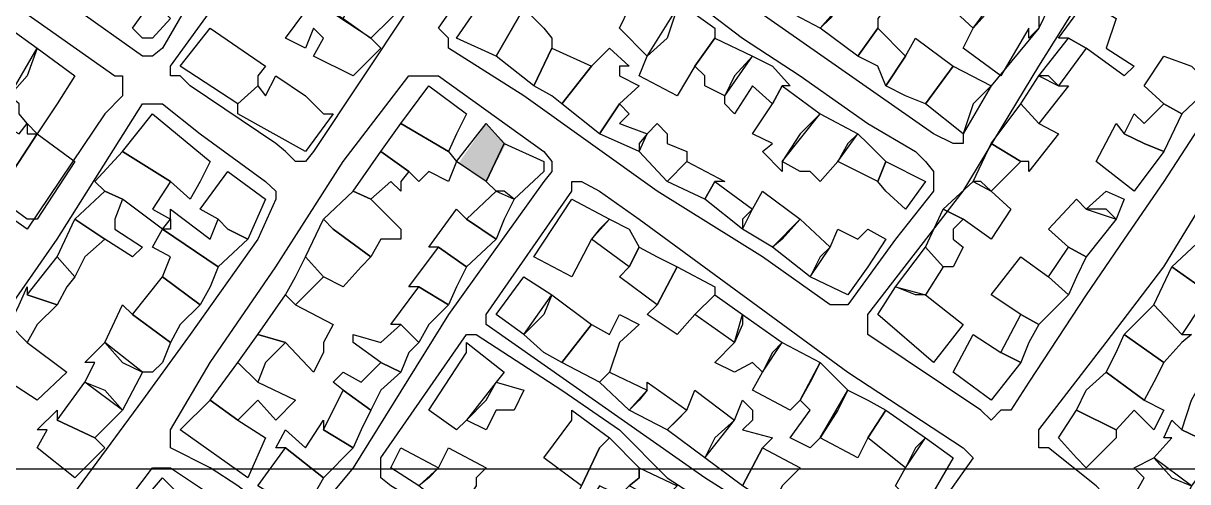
# Model space of a CAD drawing. Header units: millimetres. Extents: x -3588 to 75209, y -3737 to 38254.
# Drawn here: x 28092.2 to 28257.7, y 17961 to 18026.1 of the extents above; entities that cross this region are included whole.
import ezdxf

# ---------------------------------------------------------------- set-up
doc = ezdxf.new("R2010")
doc.units = ezdxf.units.MM
doc.layers.add('H', color=250, linetype='Continuous')
doc.layers.add('P', color=253, linetype='Continuous')

msp = doc.modelspace()

# ---------------------------------------------------------------- hatches: boundary and pattern name
at = {"layer": 'H', "linetype": 'Continuous'}
msp.add_hatch(color=256, dxfattribs=at).paths.add_polyline_path([(28154.048, 18006.212), (28158.001, 18011.861), (28160.834, 18009.028), (28158.001, 18003.667), (28154.048, 18006.212), (28154.048, 18006.212)])

# ---------------------------------------------------------------- linework, layer by layer
msp.add_lwpolyline([(27912.41, 18777.795), (29501.621, 18777.795), (29501.621, 17962.799), (27912.41, 17962.799)], close=True)
at = {"layer": 'P'}
for points in [[(28129.499, 18007.908), (28128.09, 18009.028), (28115.944, 18017.222), (28114.535, 18018.631), (28113.127, 18018.631), (28113.127, 18020.039), (28119.897, 18029.353), (28128.09, 18042.908), (28136.268, 18053.919), (28141.63, 18062.097), (28146.991, 18070.003), (28148.415, 18070.003), (28149.824, 18070.003), (28159.41, 18064.641), (28164.787, 18060.688), (28166.195, 18059.28), (28166.195, 18057.872), (28166.195, 18055.327), (28160.546, 18048.558), (28146.991, 18028.233), (28133.452, 18007.908), (28132.315, 18006.484), (28130.907, 18006.484), (28129.499, 18007.908)], [(28229.714, 17969.787), (28228.29, 17971.212), (28212.206, 17981.934), (28212.206, 17983.342), (28212.206, 17984.751), (28225.761, 18002.259), (28236.484, 18020.039), (28243.253, 18030.761), (28255.4, 18048.558), (28268.939, 18070.003)], [(28079.247, 18066.05), (28080.655, 18068.882), (28082.064, 18068.882), (28122.713, 18041.772), (28122.713, 18040.364), (28119.897, 18036.123), (28115.944, 18029.353), (28111.991, 18022.584), (28110.582, 18021.447), (28109.174, 18021.447), (28099.572, 18028.233), (28087.441, 18036.123), (28079.247, 18041.772), (28069.933, 18048.558), (28069.933, 18049.678), (28068.525, 18049.678), (28068.525, 18051.086), (28078.111, 18063.233), (28079.247, 18066.05)], [(28071.341, 18042.908), (28072.478, 18041.772), (28086.017, 18032.186), (28095.619, 18025.4), (28105.221, 18018.631), (28106.341, 18018.631), (28106.341, 18017.222), (28106.341, 18015.798), (28103.813, 18013.269), (28092.802, 17996.898), (28052.153, 18025.4), (28051.017, 18025.4), (28052.153, 18026.809), (28057.786, 18035.002), (28064.572, 18044.317), (28067.116, 18045.725), (28067.116, 18044.317), (28068.525, 18044.317), (28071.341, 18042.908)], [(28207.965, 17986.159), (28206.845, 17986.159), (28197.243, 17992.945), (28182.279, 18002.259), (28163.363, 18015.798), (28152.64, 18022.584), (28152.64, 18023.992), (28151.232, 18025.4), (28163.363, 18042.908), (28164.787, 18044.317), (28166.195, 18044.317), (28172.965, 18040.364), (28179.734, 18035.002), (28183.687, 18032.186), (28194.426, 18023.992), (28202.604, 18018.631), (28212.206, 18011.861), (28218.976, 18007.908), (28220.384, 18006.484), (28221.52, 18005.076), (28221.52, 18002.259), (28216.159, 17995.473), (28209.389, 17986.159), (28207.965, 17986.159)], [(28229.714, 18028.233), (28227.169, 18025.4), (28222.928, 18029.353), (28224.337, 18032.186), (28227.169, 18035.002), (28231.122, 18030.761), (28229.714, 18028.233)], [(28144.462, 18026.809), (28141.63, 18023.992), (28133.452, 18029.353), (28137.677, 18026.809), (28139.085, 18029.353), (28137.677, 18030.761), (28139.085, 18033.594), (28145.871, 18028.233), (28144.462, 18026.809)], [(28164.787, 18028.233), (28163.363, 18028.233), (28159.41, 18021.447), (28153.776, 18023.992), (28159.41, 18032.186), (28164.787, 18028.233)], [(28183.687, 18023.992), (28180.871, 18021.447), (28176.918, 18025.4), (28178.326, 18028.233), (28180.871, 18030.761), (28180.871, 18032.186), (28186.52, 18028.233), (28185.112, 18028.233), (28183.687, 18023.992)], [(28206.845, 18026.809), (28205.436, 18025.4), (28200.059, 18028.233), (28202.604, 18030.761), (28207.965, 18028.233), (28206.845, 18026.809)], [(28213.614, 18026.809), (28213.614, 18025.4), (28210.798, 18021.447), (28205.436, 18025.4), (28207.965, 18028.233), (28209.389, 18030.761), (28214.751, 18028.233), (28213.614, 18026.809)], [(28236.484, 18025.4), (28235.075, 18023.992), (28235.075, 18025.4), (28231.122, 18018.631), (28225.761, 18022.584), (28227.169, 18025.4), (28231.122, 18030.761), (28236.484, 18028.233), (28236.484, 18025.4)], [(28109.174, 18023.992), (28107.766, 18025.4), (28110.582, 18029.353), (28113.127, 18026.809), (28110.582, 18023.992), (28109.174, 18023.992)], [(28137.677, 18026.809), (28141.63, 18023.992), (28143.038, 18022.584), (28139.085, 18018.631), (28133.452, 18021.447), (28134.86, 18023.992), (28133.452, 18025.4), (28132.315, 18022.584), (28129.499, 18023.992), (28133.452, 18029.353), (28137.677, 18026.809)], [(28167.316, 18022.584), (28164.787, 18017.222), (28159.41, 18021.447), (28163.363, 18028.233), (28166.195, 18025.4), (28167.316, 18023.992), (28167.316, 18022.584)], [(28187.64, 18020.039), (28185.112, 18015.798), (28179.734, 18018.631), (28180.871, 18021.447), (28185.112, 18028.233), (28186.52, 18028.233), (28190.473, 18025.4), (28190.473, 18023.992), (28187.64, 18020.039)], [(28237.892, 18028.233), (28236.484, 18025.4), (28229.714, 18017.222), (28225.761, 18010.437), (28225.761, 18009.028), (28224.337, 18009.028), (28221.52, 18010.437), (28200.059, 18025.4), (28194.426, 18029.353)], [(28240.709, 18023.992), (28239.3, 18023.992), (28243.253, 18029.353), (28247.494, 18026.809), (28246.086, 18022.584), (28250.039, 18020.039), (28248.614, 18018.631), (28243.253, 18022.584), (28240.709, 18023.992)], [(28092.802, 18018.631), (28090.258, 18015.798), (28088.849, 18013.269), (28086.017, 18015.798), (28087.441, 18017.222), (28084.896, 18018.631), (28086.017, 18020.039), (28090.258, 18025.4), (28094.211, 18022.584), (28092.802, 18018.631)], [(28125.546, 18018.631), (28125.546, 18017.222), (28122.713, 18014.678), (28114.535, 18020.039), (28118.76, 18025.4), (28126.666, 18020.039), (28125.546, 18018.631)], [(28213.614, 18020.039), (28210.798, 18021.447), (28213.614, 18025.4), (28217.567, 18021.447), (28214.751, 18017.222), (28213.614, 18020.039)], [(28193.29, 18018.631), (28191.881, 18015.798), (28189.065, 18017.222), (28189.065, 18018.631), (28187.64, 18020.039), (28190.473, 18023.992), (28195.834, 18021.447), (28193.29, 18018.631)], [(28217.567, 18015.798), (28214.751, 18017.222), (28217.567, 18021.447), (28218.976, 18023.992), (28224.337, 18020.039), (28220.384, 18014.678), (28217.567, 18015.798)], [(28237.892, 18018.631), (28236.484, 18018.631), (28240.709, 18023.992), (28243.253, 18022.584), (28239.3, 18017.222), (28237.892, 18018.631)], [(28097.027, 18014.678), (28094.211, 18010.437), (28092.802, 18011.861), (28091.666, 18013.269), (28091.666, 18014.678), (28090.258, 18015.798), (28094.211, 18022.584), (28099.572, 18018.631), (28097.027, 18014.678)], [(28167.316, 18015.798), (28164.787, 18017.222), (28167.316, 18022.584), (28172.965, 18020.039), (28168.74, 18014.678), (28167.316, 18015.798)], [(28176.918, 18020.039), (28176.918, 18018.631), (28179.734, 18017.222), (28176.918, 18014.678), (28174.101, 18010.437), (28168.74, 18014.678), (28172.965, 18020.039), (28175.509, 18022.584), (28178.326, 18020.039), (28176.918, 18020.039)], [(28198.651, 18020.039), (28201.195, 18017.222), (28200.059, 18017.222), (28198.651, 18014.678), (28195.834, 18017.222), (28193.29, 18013.269), (28191.881, 18014.678), (28191.881, 18015.798), (28195.834, 18021.447), (28198.651, 18020.039)], [(28258.217, 18020.039), (28261.033, 18017.222), (28256.808, 18013.269), (28254.264, 18014.678), (28251.447, 18017.222), (28254.264, 18021.447), (28258.217, 18020.039)], [(28227.169, 18014.678), (28225.761, 18010.437), (28220.384, 18014.678), (28224.337, 18020.039), (28229.714, 18017.222), (28227.169, 18014.678)], [(28122.713, 17960.473), (28118.76, 17963.018), (28113.127, 17965.834), (28113.127, 17967.259), (28113.127, 17968.379), (28118.76, 17977.981), (28128.09, 17991.536), (28137.677, 18006.484), (28146.991, 18018.631), (28148.415, 18018.631), (28149.824, 18018.631), (28151.232, 18018.631), (28166.195, 18007.908), (28167.316, 18006.484), (28167.316, 18005.076), (28166.195, 18003.667), (28152.64, 17984.751), (28139.085, 17963.018), (28133.452, 17956.248), (28132.315, 17954.824), (28132.315, 17953.704), (28130.907, 17954.824), (28128.09, 17956.248), (28122.713, 17960.473)], [(28132.315, 18015.798), (28134.86, 18013.269), (28136.268, 18013.269), (28132.315, 18007.908), (28122.713, 18013.269), (28122.713, 18014.678), (28125.546, 18017.222), (28126.666, 18015.798), (28128.09, 18018.631), (28132.315, 18015.798)], [(28239.3, 18017.222), (28240.709, 18017.222), (28236.484, 18011.861), (28233.939, 18014.678), (28236.484, 18018.631), (28239.3, 18017.222)], [(28153.776, 18010.437), (28152.64, 18007.908), (28145.871, 18011.861), (28149.824, 18017.222), (28155.185, 18013.269), (28153.776, 18010.437)], [(28202.604, 18010.437), (28200.059, 18006.484), (28200.059, 18005.076), (28197.243, 18007.908), (28198.651, 18009.028), (28195.834, 18010.437), (28198.651, 18014.678), (28200.059, 18017.222), (28205.436, 18013.269), (28202.604, 18010.437)], [(28091.666, 17949.463), (28075.294, 17961.609), (28073.886, 17961.609), (28073.886, 17963.018), (28082.064, 17974.028), (28097.027, 17995.473), (28109.174, 18014.678), (28110.582, 18014.678), (28111.991, 18014.678), (28117.352, 18010.437), (28126.666, 18003.667), (28128.09, 18002.259), (28128.09, 18001.123), (28125.546, 17995.473), (28115.944, 17981.934), (28109.174, 17972.62), (28094.211, 17952.295), (28092.802, 17949.463), (28091.666, 17949.463)], [(28179.734, 18009.028), (28179.734, 18007.908), (28174.101, 18010.437), (28176.918, 18014.678), (28178.326, 18013.269), (28176.918, 18011.861), (28180.871, 18010.437), (28179.734, 18009.028)], [(28262.17, 18015.798), (28254.264, 18003.667), (28248.614, 17995.473), (28243.253, 17987.583), (28235.075, 17975.149), (28232.531, 17971.212), (28231.122, 17971.212), (28229.714, 17969.787)], [(28235.075, 18006.484), (28233.939, 18006.484), (28229.714, 18009.028), (28233.939, 18014.678), (28236.484, 18011.861), (28239.3, 18010.437), (28235.075, 18005.076), (28235.075, 18006.484)], [(28251.447, 18009.028), (28248.614, 18010.437), (28250.039, 18013.269), (28251.447, 18011.861), (28254.264, 18014.678), (28256.808, 18013.269), (28254.264, 18007.908), (28251.447, 18009.028)], [(28117.352, 18003.667), (28115.944, 18001.123), (28113.127, 18003.667), (28106.341, 18007.908), (28110.582, 18013.269), (28118.76, 18006.484), (28117.352, 18003.667)], [(28209.389, 18009.028), (28207.965, 18006.484), (28205.436, 18003.667), (28204.012, 18005.076), (28202.604, 18005.076), (28200.059, 18006.484), (28205.436, 18013.269), (28210.798, 18010.437), (28209.389, 18009.028)], [(28092.802, 18010.437), (28094.211, 18010.437), (28088.849, 18002.259), (28084.896, 18005.076), (28087.441, 18011.861), (28088.849, 18011.861), (28091.666, 18010.437), (28092.802, 18011.861), (28092.802, 18010.437)], [(28152.64, 18007.908), (28153.776, 18006.484), (28152.64, 18003.667), (28149.824, 18005.076), (28148.415, 18003.667), (28146.991, 18005.076), (28143.038, 18007.908), (28145.871, 18011.861), (28152.64, 18007.908)], [(28153.776, 18006.484), (28158.001, 18011.861), (28160.546, 18009.028), (28158.001, 18003.667), (28153.776, 18006.484), (28153.776, 18006.484)], [(28186.52, 18007.908), (28186.52, 18006.484), (28183.687, 18003.667), (28179.734, 18007.908), (28180.871, 18010.437), (28182.279, 18011.861), (28183.687, 18010.437), (28183.687, 18009.028), (28186.52, 18007.908)], [(28251.447, 18009.028), (28254.264, 18007.908), (28250.039, 18002.259), (28244.662, 18006.484), (28247.494, 18011.861), (28248.614, 18010.437), (28251.447, 18009.028)], [(28094.211, 17998.306), (28092.802, 17998.306), (28088.849, 18001.123), (28088.849, 18002.259), (28094.211, 18010.437), (28099.572, 18006.484), (28094.211, 17998.306)], [(28212.206, 18009.028), (28214.751, 18006.484), (28213.614, 18003.667), (28207.965, 18006.484), (28210.798, 18010.437), (28212.206, 18009.028)], [(28113.127, 17996.898), (28111.991, 17996.898), (28106.341, 18001.123), (28103.813, 18002.259), (28102.389, 18003.667), (28106.341, 18007.908), (28113.127, 18003.667), (28110.582, 17999.714), (28113.127, 17998.306), (28113.127, 17996.898)], [(28145.871, 18003.667), (28145.871, 18002.259), (28144.462, 18003.667), (28141.63, 18001.123), (28139.085, 18002.259), (28143.038, 18007.908), (28146.991, 18005.076), (28145.871, 18003.667)], [(28160.546, 18002.259), (28159.41, 18002.259), (28158.001, 18003.667), (28160.546, 18009.028), (28166.195, 18006.484), (28166.195, 18005.076), (28161.954, 18001.123), (28160.546, 18002.259)], [(28228.29, 18003.667), (28227.169, 18003.667), (28229.714, 18009.028), (28233.939, 18006.484), (28229.714, 18002.259), (28228.29, 18003.667)], [(28254.264, 17953.704), (28252.855, 17953.704), (28248.614, 17956.248), (28244.662, 17960.473), (28237.892, 17965.834), (28236.484, 17965.834), (28236.484, 17967.259), (28236.484, 17968.379), (28246.086, 17980.798), (28254.264, 17991.536), (28264.986, 18009.028)], [(28191.881, 18003.667), (28190.473, 18003.667), (28189.065, 18001.123), (28183.687, 18003.667), (28186.52, 18006.484), (28191.881, 18003.667)], [(28214.751, 18002.259), (28213.614, 18003.667), (28214.751, 18006.484), (28220.384, 18003.667), (28217.567, 17999.714), (28214.751, 18002.259)], [(28121.305, 17996.898), (28119.897, 17998.306), (28117.352, 17999.714), (28121.305, 18005.076), (28126.666, 18001.123), (28124.138, 17995.473), (28121.305, 17996.898)], [(28213.614, 17946.934), (28212.206, 17946.934), (28189.065, 17961.609), (28158.001, 17983.342), (28158.001, 17984.751), (28170.148, 18002.259), (28170.148, 18003.667), (28171.557, 18003.667), (28174.101, 18002.259), (28179.734, 17998.306), (28209.389, 17976.573), (28225.761, 17965.834), (28227.169, 17964.426), (28214.751, 17946.934), (28213.614, 17946.934)], [(28194.426, 17998.306), (28194.426, 17996.898), (28189.065, 18001.123), (28190.473, 18003.667), (28195.834, 17999.714), (28194.426, 17998.306)], [(28229.714, 18002.259), (28232.531, 17999.714), (28229.714, 17995.473), (28225.761, 17998.306), (28222.928, 17999.714), (28227.169, 18003.667), (28229.714, 18002.259)], [(28105.221, 17998.306), (28105.221, 17996.898), (28109.174, 17994.353), (28107.766, 17992.945), (28103.813, 17995.473), (28099.572, 17998.306), (28103.813, 18002.259), (28106.341, 18001.123), (28105.221, 17998.306)], [(28145.871, 17995.473), (28144.462, 17995.473), (28143.038, 17995.473), (28141.63, 17992.945), (28136.268, 17996.898), (28134.86, 17998.306), (28139.085, 18002.259), (28141.63, 18001.123), (28145.871, 17996.898), (28145.871, 17995.473)], [(28160.546, 17998.306), (28159.41, 17995.473), (28155.185, 17998.306), (28159.41, 18002.259), (28161.954, 18001.123), (28160.546, 17998.306)], [(28200.059, 17995.473), (28198.651, 17994.353), (28194.426, 17996.898), (28195.834, 17999.714), (28197.243, 18002.259), (28202.604, 17998.306), (28200.059, 17995.473)], [(28246.086, 17999.714), (28243.253, 17999.714), (28246.086, 18002.259), (28248.614, 18001.123), (28247.494, 17998.306), (28246.086, 17999.714)], [(28121.305, 17996.898), (28124.138, 17995.473), (28119.897, 17991.536), (28111.991, 17996.898), (28113.127, 17998.306), (28113.127, 17999.714), (28118.76, 17995.473), (28119.897, 17998.306), (28121.305, 17996.898)], [(28155.185, 17998.306), (28159.41, 17995.473), (28155.185, 17991.536), (28151.232, 17994.353), (28149.824, 17994.353), (28153.776, 17999.714), (28155.185, 17998.306)], [(28174.101, 17996.898), (28172.965, 17995.473), (28170.148, 17990.112), (28164.787, 17992.945), (28170.148, 18001.123), (28175.509, 17998.306), (28174.101, 17996.898)], [(28224.337, 17996.898), (28224.337, 17995.473), (28225.761, 17994.353), (28224.337, 17991.536), (28222.928, 17991.536), (28220.384, 17994.353), (28222.928, 17999.714), (28225.761, 17998.306), (28224.337, 17996.898)], [(28243.253, 17999.714), (28247.494, 17998.306), (28243.253, 17992.945), (28240.709, 17994.353), (28237.892, 17996.898), (28241.845, 18001.123), (28243.253, 17999.714)], [(28100.98, 17992.945), (28099.572, 17990.112), (28097.027, 17992.945), (28099.572, 17998.306), (28103.813, 17995.473), (28100.98, 17992.945)], [(28140.221, 17991.536), (28137.677, 17988.704), (28134.86, 17990.112), (28132.315, 17992.945), (28134.86, 17998.306), (28136.268, 17996.898), (28141.63, 17992.945), (28140.221, 17991.536)], [(28178.326, 17996.898), (28179.734, 17994.353), (28178.326, 17991.536), (28172.965, 17995.473), (28175.509, 17998.306), (28178.326, 17996.898)], [(28205.436, 17992.945), (28204.012, 17990.112), (28198.651, 17994.353), (28202.604, 17998.306), (28206.845, 17994.353), (28205.436, 17992.945)], [(28118.76, 17988.704), (28117.352, 17986.159), (28111.991, 17990.112), (28113.127, 17992.945), (28110.582, 17994.353), (28111.991, 17996.898), (28119.897, 17991.536), (28118.76, 17988.704)], [(28212.206, 17991.536), (28209.389, 17987.583), (28204.012, 17990.112), (28206.845, 17994.353), (28207.965, 17996.898), (28210.798, 17995.473), (28212.206, 17996.898), (28214.751, 17995.473), (28212.206, 17991.536)], [(28264.986, 17992.945), (28263.578, 17990.112), (28262.17, 17990.112), (28261.033, 17987.583), (28255.4, 17991.536), (28259.625, 17995.473), (28264.986, 17992.945)], [(28153.776, 17988.704), (28152.64, 17986.159), (28148.415, 17988.704), (28146.991, 17988.704), (28151.232, 17994.353), (28155.185, 17991.536), (28153.776, 17988.704)], [(28182.279, 17992.945), (28185.112, 17991.536), (28182.279, 17986.159), (28176.918, 17990.112), (28178.326, 17991.536), (28179.734, 17994.353), (28182.279, 17992.945)], [(28218.976, 17987.583), (28216.159, 17988.704), (28220.384, 17994.353), (28222.928, 17991.536), (28220.384, 17987.583), (28218.976, 17987.583)], [(28241.845, 17990.112), (28240.709, 17987.583), (28237.892, 17990.112), (28240.709, 17994.353), (28243.253, 17992.945), (28241.845, 17990.112)], [(28098.436, 17988.704), (28097.027, 17986.159), (28092.802, 17987.583), (28097.027, 17992.945), (28099.572, 17990.112), (28098.436, 17988.704)], [(28130.907, 17990.112), (28132.315, 17992.945), (28134.86, 17990.112), (28130.907, 17986.159), (28129.499, 17987.583), (28130.907, 17990.112)], [(28187.64, 17984.751), (28185.112, 17981.934), (28180.871, 17984.751), (28182.279, 17986.159), (28185.112, 17991.536), (28190.473, 17988.704), (28190.473, 17987.583), (28187.64, 17984.751)], [(28237.892, 17990.112), (28240.709, 17987.583), (28236.484, 17983.342), (28233.939, 17984.751), (28229.714, 17987.583), (28233.939, 17992.945), (28237.892, 17990.112)], [(28261.033, 17987.583), (28259.625, 17984.751), (28259.625, 17986.159), (28256.808, 17981.934), (28252.855, 17986.159), (28255.4, 17991.536), (28261.033, 17987.583)], [(28114.535, 17983.342), (28113.127, 17980.798), (28107.766, 17984.751), (28111.991, 17990.112), (28117.352, 17986.159), (28114.535, 17983.342)], [(28166.195, 17984.751), (28163.363, 17981.934), (28159.41, 17984.751), (28163.363, 17990.112), (28167.316, 17987.583), (28166.195, 17984.751)], [(28094.211, 17983.342), (28092.802, 17980.798), (28090.258, 17983.342), (28091.666, 17986.159), (28092.802, 17988.704), (28092.802, 17987.583), (28097.027, 17986.159), (28094.211, 17983.342)], [(28149.824, 17983.342), (28148.415, 17980.798), (28145.871, 17983.342), (28144.462, 17983.342), (28148.415, 17988.704), (28152.64, 17986.159), (28149.824, 17983.342)], [(28220.384, 17987.583), (28225.761, 17983.342), (28221.52, 17977.981), (28213.614, 17984.751), (28216.159, 17988.704), (28220.384, 17987.583)], [(28130.907, 17986.159), (28136.268, 17983.342), (28134.86, 17980.798), (28134.86, 17979.39), (28133.452, 17976.573), (28129.499, 17980.798), (28125.546, 17981.934), (28129.499, 17987.583), (28130.907, 17986.159)], [(28166.195, 17979.39), (28163.363, 17981.934), (28167.316, 17987.583), (28172.965, 17983.342), (28168.74, 17977.981), (28166.195, 17979.39)], [(28194.426, 17983.342), (28193.29, 17980.798), (28187.64, 17984.751), (28190.473, 17987.583), (28194.426, 17984.751), (28194.426, 17983.342)], [(28111.991, 17977.981), (28110.582, 17976.573), (28109.174, 17976.573), (28103.813, 17980.798), (28106.341, 17986.159), (28107.766, 17984.751), (28113.127, 17980.798), (28111.991, 17977.981)], [(28176.918, 17980.798), (28175.509, 17976.573), (28174.101, 17975.149), (28168.74, 17977.981), (28172.965, 17983.342), (28175.509, 17981.934), (28176.918, 17984.751), (28179.734, 17983.342), (28176.918, 17980.798)], [(28198.651, 17979.39), (28197.243, 17976.573), (28195.834, 17977.981), (28193.29, 17976.573), (28190.473, 17977.981), (28193.29, 17980.798), (28194.426, 17984.751), (28200.059, 17980.798), (28198.651, 17979.39)], [(28235.075, 17980.798), (28233.939, 17977.981), (28231.122, 17979.39), (28233.939, 17984.751), (28236.484, 17983.342), (28235.075, 17980.798)], [(28256.808, 17981.934), (28258.217, 17981.934), (28256.808, 17980.798), (28254.264, 17977.981), (28248.614, 17981.934), (28252.855, 17986.159), (28256.808, 17981.934)], [(28092.802, 17980.798), (28098.436, 17976.573), (28094.211, 17972.62), (28090.258, 17975.149), (28086.017, 17977.981), (28090.258, 17983.342), (28092.802, 17980.798)], [(28146.991, 17979.39), (28145.871, 17976.573), (28143.038, 17977.981), (28139.085, 17980.798), (28139.085, 17981.934), (28143.038, 17980.798), (28145.871, 17983.342), (28148.415, 17980.798), (28146.991, 17979.39)], [(28126.666, 17977.981), (28125.546, 17975.149), (28122.713, 17977.981), (28125.546, 17981.934), (28129.499, 17980.798), (28126.666, 17977.981)], [(28176.918, 17968.379), (28183.687, 17961.609), (28210.798, 17944.101), (28212.206, 17942.693), (28210.798, 17942.693), (28200.059, 17926.609), (28200.059, 17925.185), (28198.651, 17925.185), (28197.243, 17925.185), (28191.881, 17929.138), (28168.74, 17944.101), (28153.776, 17954.824), (28144.462, 17960.473), (28143.038, 17961.609), (28143.038, 17963.018), (28143.038, 17964.426), (28155.185, 17981.934), (28156.593, 17981.934), (28168.74, 17974.028), (28176.918, 17968.379)], [(28231.122, 17979.39), (28233.939, 17977.981), (28229.714, 17972.62), (28224.337, 17976.573), (28227.169, 17981.934), (28231.122, 17979.39)], [(28247.494, 17979.39), (28248.614, 17981.934), (28254.264, 17977.981), (28252.855, 17975.149), (28251.447, 17972.62), (28246.086, 17976.573), (28247.494, 17979.39)], [(28106.341, 17977.981), (28109.174, 17976.573), (28106.341, 17971.212), (28100.98, 17975.149), (28102.389, 17977.981), (28100.98, 17977.981), (28103.813, 17980.798), (28106.341, 17977.981)], [(28155.185, 17969.787), (28153.776, 17968.379), (28149.824, 17971.212), (28155.185, 17979.39), (28155.185, 17980.798), (28160.546, 17976.573), (28159.41, 17975.149), (28155.185, 17969.787)], [(28204.012, 17975.149), (28202.604, 17972.62), (28201.195, 17971.212), (28195.834, 17974.028), (28197.243, 17976.573), (28200.059, 17980.798), (28205.436, 17977.981), (28204.012, 17975.149)], [(28125.546, 17975.149), (28130.907, 17972.62), (28128.09, 17969.787), (28125.546, 17972.62), (28122.713, 17969.787), (28118.76, 17972.62), (28122.713, 17977.981), (28125.546, 17975.149)], [(28143.038, 17974.028), (28141.63, 17971.212), (28137.677, 17974.028), (28136.268, 17975.149), (28137.677, 17976.573), (28140.221, 17975.149), (28143.038, 17977.981), (28145.871, 17976.573), (28143.038, 17974.028)], [(28179.734, 17972.62), (28178.326, 17971.212), (28174.101, 17975.149), (28175.509, 17976.573), (28180.871, 17974.028), (28179.734, 17972.62)], [(28207.965, 17971.212), (28205.436, 17967.259), (28204.012, 17965.834), (28201.195, 17967.259), (28204.012, 17971.212), (28202.604, 17972.62), (28205.436, 17977.981), (28209.389, 17974.028), (28207.965, 17971.212)], [(28243.253, 17974.028), (28246.086, 17976.573), (28251.447, 17972.62), (28254.264, 17971.212), (28252.855, 17968.379), (28250.039, 17971.212), (28247.494, 17968.379), (28241.845, 17971.212), (28243.253, 17974.028)], [(28103.813, 17974.028), (28106.341, 17971.212), (28102.389, 17967.259), (28097.027, 17969.787), (28100.98, 17975.149), (28103.813, 17974.028)], [(28158.001, 17972.62), (28159.41, 17975.149), (28163.363, 17974.028), (28161.954, 17971.212), (28159.41, 17971.212), (28158.001, 17968.379), (28155.185, 17969.787), (28158.001, 17972.62)], [(28185.112, 17969.787), (28183.687, 17968.379), (28178.326, 17971.212), (28180.871, 17974.028), (28180.871, 17975.149), (28186.52, 17971.212), (28185.112, 17969.787)], [(28263.578, 17967.259), (28262.17, 17965.834), (28256.808, 17968.379), (28258.217, 17972.62), (28259.625, 17975.149), (28259.625, 17974.028), (28264.986, 17969.787), (28263.578, 17967.259)], [(28140.221, 17968.379), (28139.085, 17965.834), (28134.86, 17968.379), (28137.677, 17974.028), (28141.63, 17971.212), (28140.221, 17968.379)], [(28190.473, 17967.259), (28189.065, 17964.426), (28183.687, 17968.379), (28186.52, 17971.212), (28187.64, 17974.028), (28193.29, 17969.787), (28190.473, 17967.259)], [(28212.206, 17972.62), (28214.751, 17971.212), (28212.206, 17967.259), (28210.798, 17964.426), (28205.436, 17967.259), (28209.389, 17974.028), (28212.206, 17972.62)], [(28122.713, 17969.787), (28126.666, 17967.259), (28124.138, 17961.609), (28114.535, 17968.379), (28118.76, 17972.62), (28122.713, 17969.787)], [(28195.834, 17969.787), (28194.426, 17968.379), (28198.651, 17967.259), (28197.243, 17965.834), (28194.426, 17960.473), (28189.065, 17964.426), (28193.29, 17969.787), (28194.426, 17972.62), (28195.834, 17971.212), (28195.834, 17969.787)], [(28100.98, 17963.018), (28099.572, 17961.609), (28094.211, 17965.834), (28095.619, 17968.379), (28094.211, 17968.379), (28097.027, 17971.212), (28097.027, 17969.787), (28102.389, 17967.259), (28103.813, 17965.834), (28100.98, 17963.018)], [(28174.101, 17965.834), (28171.557, 17960.473), (28166.195, 17964.426), (28170.148, 17969.787), (28170.148, 17971.212), (28175.509, 17967.259), (28174.101, 17965.834)], [(28218.976, 17965.834), (28217.567, 17963.018), (28212.206, 17967.259), (28214.751, 17971.212), (28220.384, 17967.259), (28218.976, 17965.834)], [(28241.845, 17964.426), (28239.3, 17967.259), (28241.845, 17971.212), (28247.494, 17968.379), (28247.494, 17967.259), (28246.086, 17965.834), (28243.253, 17963.018), (28241.845, 17964.426)], [(28134.86, 17968.379), (28139.085, 17965.834), (28134.86, 17961.609), (28129.499, 17965.834), (28128.09, 17965.834), (28129.499, 17968.379), (28132.315, 17965.834), (28134.86, 17969.787), (28134.86, 17968.379)], [(28256.808, 17968.379), (28262.17, 17965.834), (28258.217, 17960.473), (28252.855, 17964.426), (28255.4, 17967.259), (28254.264, 17967.259), (28255.4, 17969.787), (28256.808, 17968.379)], [(28179.734, 17963.018), (28179.734, 17961.609), (28178.326, 17960.473), (28176.918, 17959.065), (28174.101, 17960.473), (28171.557, 17956.248), (28170.148, 17957.657), (28171.557, 17960.473), (28174.101, 17965.834), (28175.509, 17967.259), (28179.734, 17963.018)], [(28217.567, 17959.065), (28216.159, 17960.473), (28217.567, 17963.018), (28220.384, 17967.259), (28224.337, 17964.426), (28220.384, 17957.657), (28217.567, 17959.065)], [(28133.452, 17959.065), (28132.315, 17956.248), (28125.546, 17960.473), (28129.499, 17965.834), (28134.86, 17961.609), (28133.452, 17959.065)], [(28149.824, 17961.609), (28148.415, 17960.473), (28144.462, 17963.018), (28145.871, 17965.834), (28151.232, 17963.018), (28149.824, 17961.609)], [(28156.593, 17961.609), (28156.593, 17960.473), (28153.776, 17956.248), (28148.415, 17960.473), (28151.232, 17963.018), (28152.64, 17965.834), (28158.001, 17963.018), (28156.593, 17961.609)], [(28200.059, 17960.473), (28198.651, 17957.657), (28194.426, 17960.473), (28197.243, 17965.834), (28202.604, 17963.018), (28200.059, 17960.473)], [(28255.4, 17961.609), (28258.217, 17960.473), (28255.4, 17954.824), (28250.039, 17959.065), (28251.447, 17961.609), (28250.039, 17963.018), (28252.855, 17964.426), (28255.4, 17961.609)], [(28098.436, 17946.934), (28110.582, 17963.018), (28111.991, 17963.018), (28113.127, 17963.018), (28133.452, 17949.463)], [(28114.535, 17954.824), (28111.991, 17952.295), (28110.582, 17953.704), (28109.174, 17950.887), (28105.221, 17953.704), (28111.991, 17961.609), (28115.944, 17957.657), (28114.535, 17954.824)], [(28183.687, 17959.065), (28183.687, 17957.657), (28178.326, 17960.473), (28179.734, 17961.609), (28179.734, 17963.018), (28185.112, 17960.473), (28183.687, 17959.065)]]:
    msp.add_lwpolyline(points, dxfattribs=at)

doc.saveas('drawing.dxf')
